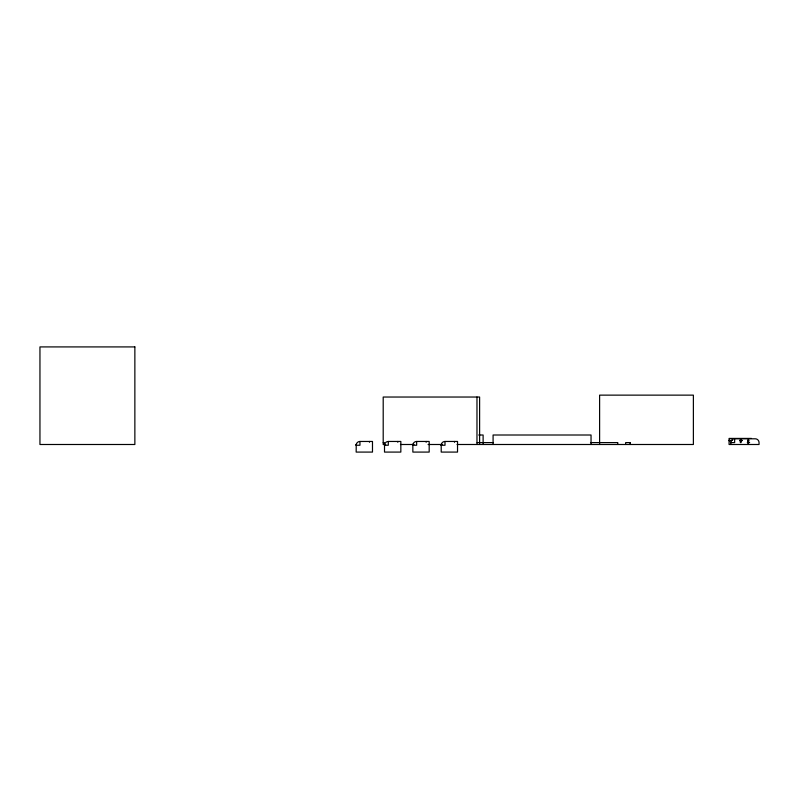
<?xml version="1.0" encoding="UTF-8"?>
<svg xmlns="http://www.w3.org/2000/svg" width="799" height="799" viewBox="0 0 799 799"><rect width="100%" height="100%" fill="white"/><g stroke="black" fill="none" stroke-linecap="round" stroke-linejoin="round"><path stroke-width="1.2" d="M356.244 444.494L356.164 452.084L372.484 452.084L372.484 441.457L359.959 441.457L359.959 445.253L356.164 445.253L356.294 444.274M384.509 444.494L384.509 452.084L400.838 452.084L400.838 441.457L388.304 441.457L388.304 445.253L384.509 445.253L384.639 444.274M412.853 444.494L412.853 452.084L429.183 452.084L429.183 441.457L416.659 441.457L416.659 445.253L412.853 445.253L412.983 444.274M441.208 444.494L441.208 452.084L457.527 452.084L457.527 441.457L445.003 441.457L445.003 445.253L441.208 445.253L441.338 444.274M478.741 435.006L483.115 435.006L483.115 444.494M751.479 438.421L729.078 438.421L729.078 444.494L759.05 444.494L759.05 442.596A3.795 3.795 0 0 0 755.255 438.801L734.641 438.801A3.795 3.795 0 0 0 730.845 442.596L730.845 444.494M729.078 440.319L732.633 440.319M739.754 440.319L742.131 440.319M748.823 440.319L748.064 440.319L748.064 444.494M729.078 440.698L731.455 440.698M739.754 440.698L742.131 440.698M383.2 442.596L384.339 442.596M477.213 442.596L493.363 442.596M590.471 442.596L617.787 442.596L617.787 444.494M730.845 442.596L734.641 442.596L734.641 438.801M747.285 442.596L749.642 442.596M385.657 444.494L383.2 444.494L383.2 397.033L479.61 397.033L479.61 444.494M400.449 444.494L414.002 444.494M428.074 444.494L442.346 444.494M457.078 444.494L693.382 444.494L693.382 395.135L599.61 395.135L599.61 444.494M748.683 442.596L748.683 439.939L747.924 439.939L747.924 442.596M630.371 444.494L630.371 442.596L625.667 442.596L625.667 444.494M630.241 442.596L630.241 444.494M591.04 444.494L591.04 435.006L493.083 435.006L493.083 444.494M476.973 397.033L476.973 444.494M454.491 441.457L454.491 442.247M426.147 441.457L426.147 442.247M397.802 441.457L397.802 442.247M369.448 441.457L369.448 442.247M441.208 445.253A3.795 3.795 0 0 1 445.003 441.457M412.853 445.253A3.795 3.795 0 0 1 416.659 441.457M384.509 445.253A3.795 3.795 0 0 1 388.304 441.457M356.164 445.253A3.795 3.795 0 0 1 359.959 441.457M134.861 346.916L39.95 346.916L39.95 444.494L134.861 444.494L134.861 346.916M741.092 439.939L740.333 439.939L740.333 442.596L741.092 442.596L741.092 439.939"/></g></svg>
